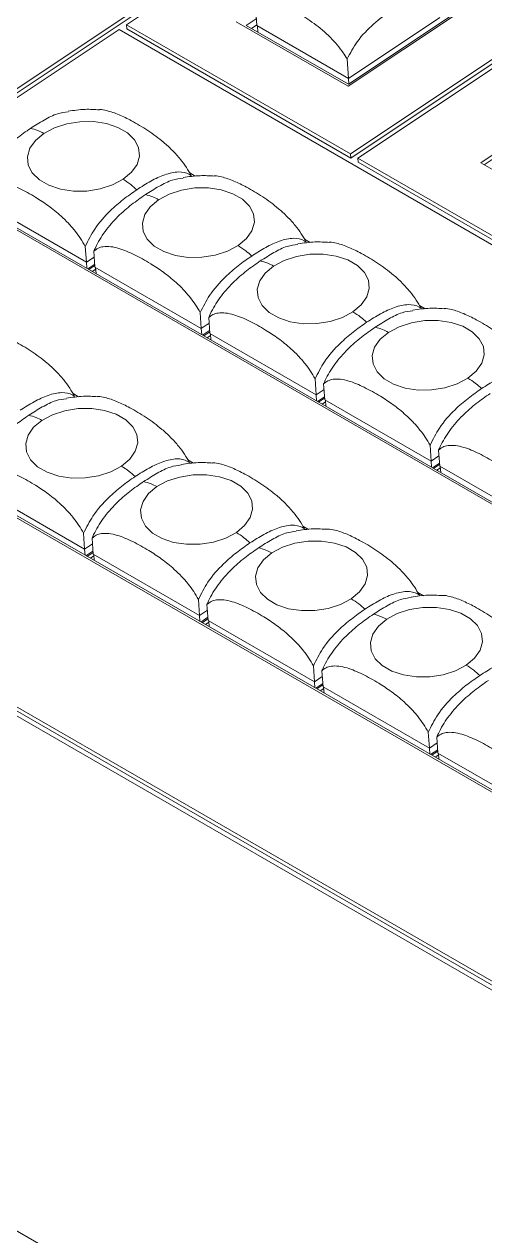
# Model space of a CAD drawing. Header units: millimetres. Extents: x 34 to 261, y 11 to 208.
# Drawn here: x 180.1 to 190.76, y 165.61 to 193.66 of the extents above; entities that cross this region are included whole.
import ezdxf

# ---------------------------------------------------------------- set-up
doc = ezdxf.new("R2010")
doc.units = ezdxf.units.MM

msp = doc.modelspace()

# ---------------------------------------------------------------- linework, layer by layer
at = {"color": 7, "linetype": 'Continuous', "lineweight": 15}
for p, q in [((158.6733, 177.9941), (193.8428, 201.4424)), ((193.8494, 201.3485), (158.6798, 177.9002)), ((191.3843, 199.5921), (182.4661, 193.6462)), ((196.5674, 196.6), (187.6492, 190.654)), ((196.5739, 196.5061), (187.6557, 190.5601)), ((187.8189, 190.5561), (196.7371, 196.502)), ((185.4499, 194.0784), (185.4816, 193.6245)), ((187.596, 192.2195), (190.1763, 193.9398)), ((187.6022, 192.2661), (189.9569, 193.836)), ((189.7179, 193.81), (187.6029, 192.3999)), ((182.2969, 193.5334), (168.5917, 184.3958)), ((182.2969, 193.5334), (217.5384, 173.1889)), ((187.6492, 190.654), (182.4661, 193.6462)), ((182.4727, 193.5523), (182.4661, 193.6462)), ((187.6557, 190.5601), (182.4727, 193.5523)), ((185.008, 193.7135), (187.596, 192.2195)), ((185.4706, 193.7829), (185.2405, 193.6295)), ((185.2405, 193.6295), (187.6022, 192.2661)), ((185.359, 193.5611), (185.4804, 193.6421)), ((187.6029, 192.3999), (185.4816, 193.6245)), ((185.4964, 193.616), (185.5061, 193.4762)), ((187.6029, 192.3999), (187.5713, 192.8538)), ((187.6124, 192.2729), (187.6035, 192.4003)), ((191.1115, 190.7457), (190.6648, 190.4479)), ((187.6557, 190.5601), (187.6492, 190.654)), ((217.5548, 173.3899), (187.8189, 190.5561)), ((187.8254, 190.4622), (187.8189, 190.5561)), ((217.5472, 173.3041), (187.8254, 190.4622)), ((190.6648, 190.4479), (193.2529, 188.9539)), ((191.118, 190.6518), (190.7438, 190.4023)), ((184.0599, 190.1389), (183.9304, 190.2136)), ((178.6061, 189.6564), (213.4382, 169.5483)), ((178.8386, 189.5724), (213.4444, 169.5949)), ((181.5405, 188.1469), (179.0797, 189.5674)), ((181.5405, 188.1469), (181.5148, 188.5149)), ((186.7186, 188.604), (186.5891, 188.6788)), ((181.722, 188.2679), (181.5405, 188.1469)), ((181.7128, 188.4006), (181.7385, 188.0326)), ((181.5509, 188.0067), (181.541, 188.1472)), ((181.7335, 188.1042), (181.5703, 187.9954)), ((181.5835, 187.9878), (181.5824, 188.0035)), ((181.7357, 188.0723), (181.5972, 187.9799)), ((181.675, 187.935), (181.7557, 187.9888)), ((184.1992, 186.612), (181.7385, 188.0326)), ((181.7532, 188.024), (181.763, 187.8842)), ((189.3773, 187.0692), (189.2478, 187.1439)), ((184.1992, 186.612), (184.1735, 186.9801)), ((184.3715, 186.8658), (184.3972, 186.4977)), ((184.3808, 186.7331), (184.1992, 186.612)), ((184.2096, 186.4718), (184.1998, 186.6124)), ((184.3922, 186.5693), (184.2291, 186.4606)), ((184.3944, 186.5374), (184.2559, 186.4451)), ((184.2422, 186.4529), (184.2412, 186.4686)), ((184.3337, 186.4002), (184.4144, 186.454)), ((186.8579, 185.0772), (184.3972, 186.4977)), ((184.4119, 186.4892), (184.4217, 186.3493)), ((173.2482, 186.0842), (208.0802, 165.976)), ((208.0864, 166.0226), (173.4806, 186.0001)), ((186.8579, 185.0772), (186.8322, 185.4452)), ((187.0395, 185.1982), (186.8579, 185.0772)), ((187.0302, 185.3309), (187.0559, 184.9629)), ((181.3606, 185.0318), (181.2312, 185.1065)), ((186.8683, 184.937), (186.8585, 185.0775)), ((187.0509, 185.0345), (186.8878, 184.9257)), ((186.901, 184.9181), (186.8999, 184.9338)), ((187.0531, 185.0026), (186.9146, 184.9102)), ((186.9924, 184.8653), (187.0731, 184.9191)), ((189.5166, 183.5423), (187.0559, 184.9629)), ((187.0707, 184.9544), (187.0804, 184.8145)), ((168.4225, 184.283), (225.387, 151.3981)), ((205.7006, 162.9733), (168.5917, 184.3958)), ((205.7072, 162.8794), (168.5982, 184.3019)), ((189.5166, 183.5423), (189.491, 183.9104)), ((189.689, 183.7961), (189.7146, 183.428)), ((184.0194, 183.4969), (183.8899, 183.5717)), ((189.6982, 183.6634), (189.5166, 183.5423)), ((189.527, 183.4021), (189.5172, 183.5427)), ((189.7096, 183.4996), (189.5465, 183.3909)), ((189.7119, 183.4677), (189.5733, 183.3754)), ((192.1754, 182.0075), (189.7146, 183.428)), ((189.5597, 183.3833), (189.5586, 183.3989)), ((189.6511, 183.3305), (189.7318, 183.3843)), ((189.7294, 183.4195), (189.7391, 183.2797)), ((181.5, 181.5049), (179.0392, 182.9255)), ((186.6781, 181.9621), (186.5486, 182.0368)), ((181.5, 181.5049), (181.4743, 181.873)), ((181.6723, 181.7587), (181.6979, 181.3906)), ((181.6815, 181.626), (181.5, 181.5049)), ((181.5103, 181.3647), (181.5005, 181.5053)), ((181.6929, 181.4622), (181.5298, 181.3534)), ((181.543, 181.3458), (181.5419, 181.3615)), ((181.6952, 181.4303), (181.5566, 181.338)), ((181.6344, 181.2931), (181.7152, 181.3469)), ((184.1587, 179.9701), (181.6979, 181.3906)), ((181.7127, 181.3821), (181.7225, 181.2422)), ((189.3368, 180.4272), (189.2073, 180.502)), ((184.1587, 179.9701), (184.133, 180.3381)), ((184.3402, 180.0911), (184.1587, 179.9701)), ((184.331, 180.2238), (184.3567, 179.8558)), ((184.169, 179.8299), (184.1592, 179.9704)), ((184.3517, 179.9274), (184.1885, 179.8186)), ((184.2017, 179.811), (184.2006, 179.8267)), ((184.3539, 179.8955), (184.2154, 179.8031)), ((184.2932, 179.7582), (184.3739, 179.812)), ((186.8174, 178.4352), (184.3567, 179.8558)), ((184.3714, 179.8472), (184.3812, 179.7074)), ((186.8174, 178.4352), (186.7917, 178.8033)), ((186.9897, 178.689), (187.0154, 178.3209)), ((186.999, 178.5563), (186.8174, 178.4352)), ((186.8278, 178.295), (186.818, 178.4356)), ((187.0104, 178.3925), (186.8473, 178.2838)), ((186.8604, 178.2761), (186.8594, 178.2918)), ((187.0126, 178.3606), (186.8741, 178.2683)), ((186.9519, 178.2234), (187.0326, 178.2772)), ((189.4761, 176.9004), (187.0154, 178.3209)), ((187.0301, 178.3124), (187.0399, 178.1725)), ((158.843, 177.8962), (215.8075, 145.0113)), ((189.4761, 176.9004), (189.4504, 177.2684)), ((189.6577, 177.0214), (189.4761, 176.9004)), ((189.6484, 177.1541), (189.6741, 176.7861)), ((189.4865, 176.7602), (189.4767, 176.9007)), ((189.6691, 176.8577), (189.506, 176.7489)), ((189.5192, 176.7413), (189.5181, 176.757)), ((189.6713, 176.8258), (189.5328, 176.7334)), ((189.6106, 176.6885), (189.6913, 176.7423)), ((192.1348, 175.3655), (189.6741, 176.7861)), ((189.6889, 176.7776), (189.6986, 176.6377))]:
    msp.add_line(p, q, dxfattribs=at)
at = {"color": 7, "linetype": 'Continuous', "lineweight": 15, "flags": 128}
for points in [[(180.5531, 191.1291), (180.7992, 191.2599), (181.0843, 191.3523), (181.3921, 191.4009), (181.7045, 191.4028), (182.0033, 191.358), (182.2714, 191.269), (182.493, 191.1411), (182.6553, 190.9816), (182.7488, 190.7999), (182.7682, 190.6064), (182.7122, 190.4125), (182.5842, 190.2294), (182.3916, 190.0678)], [(182.3916, 190.0678), (182.1456, 189.937), (181.8604, 189.8446), (181.5527, 189.796), (181.2403, 189.7941), (180.9414, 189.8389), (180.6734, 189.9279), (180.4518, 190.0558), (180.2895, 190.2153), (180.1959, 190.397), (180.1766, 190.5905), (180.2325, 190.7844), (180.3605, 190.9675), (180.5531, 191.1291)], [(183.2119, 189.5943), (183.4579, 189.7251), (183.7431, 189.8174), (184.0508, 189.866), (184.3632, 189.8679), (184.6621, 189.8231), (184.9301, 189.7342), (185.1517, 189.6062), (185.314, 189.4468), (185.4075, 189.265), (185.4269, 189.0716), (185.371, 188.8777), (185.243, 188.6946), (185.0503, 188.5329)], [(185.0503, 188.5329), (184.8043, 188.4021), (184.5191, 188.3098), (184.2114, 188.2612), (183.899, 188.2593), (183.6001, 188.3041), (183.3321, 188.393), (183.1105, 188.521), (182.9482, 188.6804), (182.8547, 188.8622), (182.8353, 189.0556), (182.8912, 189.2495), (183.0192, 189.4326), (183.2119, 189.5943)], [(185.8706, 188.0594), (186.1166, 188.1902), (186.4018, 188.2826), (186.7095, 188.3312), (187.0219, 188.3331), (187.3208, 188.2883), (187.5888, 188.1993), (187.8104, 188.0714), (187.9727, 187.9119), (188.0663, 187.7302), (188.0856, 187.5367), (188.0297, 187.3428), (187.9017, 187.1597), (187.7091, 186.9981)], [(187.7091, 186.9981), (187.463, 186.8673), (187.1779, 186.7749), (186.8701, 186.7263), (186.5577, 186.7244), (186.2589, 186.7692), (185.9908, 186.8582), (185.7692, 186.9861), (185.6069, 187.1456), (185.5134, 187.3273), (185.494, 187.5208), (185.55, 187.7147), (185.678, 187.8978), (185.8706, 188.0594)], [(188.5293, 186.5246), (188.7753, 186.6554), (189.0605, 186.7478), (189.3682, 186.7963), (189.6806, 186.7982), (189.9795, 186.7534), (190.2476, 186.6645), (190.4692, 186.5365), (190.6314, 186.3771), (190.725, 186.1953), (190.7444, 186.0019), (190.6884, 185.808), (190.5604, 185.6249), (190.3678, 185.4632)], [(190.3678, 185.4632), (190.1217, 185.3324), (189.8366, 185.2401), (189.5289, 185.1915), (189.2165, 185.1896), (188.9176, 185.2344), (188.6495, 185.3234), (188.4279, 185.4513), (188.2656, 185.6107), (188.1721, 185.7925), (188.1527, 185.9859), (188.2087, 186.1798), (188.3367, 186.3629), (188.5293, 186.5246)], [(180.5126, 184.4872), (180.7587, 184.618), (181.0438, 184.7103), (181.3515, 184.7589), (181.6639, 184.7608), (181.9628, 184.716), (182.2309, 184.627), (182.4525, 184.4991), (182.6148, 184.3397), (182.7083, 184.1579), (182.7277, 183.9645), (182.6717, 183.7706), (182.5437, 183.5875), (182.3511, 183.4258)], [(182.3511, 183.4258), (182.1051, 183.295), (181.8199, 183.2026), (181.5122, 183.1541), (181.1998, 183.1522), (180.9009, 183.197), (180.6328, 183.2859), (180.4112, 183.4139), (180.249, 183.5733), (180.1554, 183.7551), (180.136, 183.9485), (180.192, 184.1424), (180.32, 184.3255), (180.5126, 184.4872)], [(183.1713, 182.9523), (183.4174, 183.0831), (183.7025, 183.1755), (184.0103, 183.2241), (184.3226, 183.226), (184.6215, 183.1812), (184.8896, 183.0922), (185.1112, 182.9643), (185.2735, 182.8048), (185.367, 182.6231), (185.3864, 182.4296), (185.3304, 182.2357), (185.2024, 182.0526), (185.0098, 181.891)], [(185.0098, 181.891), (184.7638, 181.7602), (184.4786, 181.6678), (184.1709, 181.6192), (183.8585, 181.6173), (183.5596, 181.6621), (183.2916, 181.7511), (183.07, 181.879), (182.9077, 182.0385), (182.8141, 182.2202), (182.7948, 182.4137), (182.8507, 182.6076), (182.9787, 182.7907), (183.1713, 182.9523)], [(185.8301, 181.4175), (186.0761, 181.5483), (186.3613, 181.6406), (186.669, 181.6892), (186.9814, 181.6911), (187.2803, 181.6463), (187.5483, 181.5574), (187.7699, 181.4294), (187.9322, 181.27), (188.0257, 181.0882), (188.0451, 180.8948), (187.9892, 180.7009), (187.8612, 180.5178), (187.6685, 180.3561)], [(187.6685, 180.3561), (187.4225, 180.2253), (187.1373, 180.133), (186.8296, 180.0844), (186.5172, 180.0825), (186.2183, 180.1273), (185.9503, 180.2162), (185.7287, 180.3442), (185.5664, 180.5036), (185.4729, 180.6854), (185.4535, 180.8788), (185.5094, 181.0727), (185.6374, 181.2558), (185.8301, 181.4175)], [(188.4888, 179.8826), (188.7348, 180.0134), (189.02, 180.1058), (189.3277, 180.1544), (189.6401, 180.1563), (189.939, 180.1115), (190.207, 180.0225), (190.4286, 179.8946), (190.5909, 179.7351), (190.6845, 179.5534), (190.7038, 179.3599), (190.6479, 179.166), (190.5199, 178.9829), (190.3273, 178.8213)], [(190.3273, 178.8213), (190.0812, 178.6905), (189.796, 178.5981), (189.4883, 178.5495), (189.1759, 178.5476), (188.877, 178.5924), (188.609, 178.6814), (188.3874, 178.8093), (188.2251, 178.9688), (188.1316, 179.1505), (188.1122, 179.344), (188.1682, 179.5379), (188.2962, 179.721), (188.4888, 179.8826)]]:
    msp.add_lwpolyline(points, dxfattribs=at)
at = {"color": 7, "linetype": 'Continuous', "lineweight": 15}
for points, knots in [([(185.4499, 194.0784), (185.5242, 194.1147), (185.6933, 194.1974), (186.05, 194.1059), (186.4312, 193.9232), (186.8118, 193.6841), (187.1753, 193.3824), (187.4327, 193.0808), (187.5421, 192.9016), (187.5713, 192.8538)], [0, 0, 0, 0, 0.1399748, 0.3190446, 0.4772798, 0.6397802, 0.8077885, 0.9487232, 1, 1, 1, 1]), ([(187.5713, 192.8538), (187.6452, 192.9894), (187.8139, 193.2985), (188.1861, 193.6772), (188.5511, 193.9544), (188.8774, 194.1527), (189.1762, 194.288), (189.4647, 194.3505), (189.6198, 194.2899), (189.6863, 194.2639)], [0, 0, 0, 0, 0.139962, 0.3190155, 0.4996803, 0.6187293, 0.739816, 0.8886059, 1, 1, 1, 1]), ([(181.1185, 191.6305), (181.0366, 191.6201), (180.858, 191.5975), (180.5588, 191.4438), (180.3511, 191.3129), (180.2463, 191.247)], [0, 0, 0, 0, 0.2957653, 0.6447589, 1, 1, 1, 1]), ([(181.8408, 191.6762), (181.7307, 191.6831), (181.4891, 191.6984), (181.2483, 191.6615), (181.1173, 191.6414)], [0, 0, 0, 0, 0.45578764, 1, 1, 1, 1]), ([(183.9682, 190.1506), (183.9311, 190.2155), (183.8556, 190.3474), (183.7065, 190.5457), (183.5298, 190.7416), (183.337, 190.9179), (183.146, 191.0683), (182.9601, 191.1979), (182.7725, 191.3157), (182.5984, 191.4149), (182.4391, 191.4971), (182.2944, 191.5634), (182.1505, 191.6196), (182.0029, 191.6608), (181.8975, 191.6841), (181.8454, 191.681), (181.841, 191.6807)], [0, 0, 0, 0, 0.0705112, 0.1434785, 0.2326984, 0.3244469, 0.405771, 0.487752, 0.571099, 0.6547323, 0.7195054, 0.7844497, 0.8501515, 0.9162666, 0.9929149, 1, 1, 1, 1]), ([(180.2463, 191.247), (180.1397, 191.1727), (179.9249, 191.023), (179.6057, 190.7453), (179.3122, 190.4129), (179.1342, 190.122), (179.0659, 189.9631), (179.0541, 189.9355)], [0, 0, 0, 0, 0.2372044, 0.4779822, 0.725601, 0.9522649, 1, 1, 1, 1]), ([(180.2463, 191.247), (180.3026, 191.2333), (180.4018, 191.2093), (180.5075, 191.1533), (180.5531, 191.1291)], [0, 0, 0, 0, 0.5679473, 1, 1, 1, 1]), ([(182.7071, 189.8264), (182.815, 189.8955), (183.0307, 190.0334), (183.3585, 190.1855), (183.6694, 190.2568), (183.8703, 190.2184), (183.9537, 190.1607), (183.9682, 190.1506)], [0, 0, 0, 0, 0.23929586, 0.47800961, 0.72561538, 0.9522674, 1, 1, 1, 1]), ([(179.0541, 189.9355), (179.0849, 189.9611), (179.1475, 190.0133), (179.2803, 190.0489), (179.4434, 190.0486), (179.6267, 190.0077), (179.8119, 189.941), (179.9945, 189.8578), (180.1807, 189.7599), (180.355, 189.658), (180.5157, 189.5554), (180.6629, 189.4533), (180.8106, 189.3407), (180.9653, 189.2092), (181.1255, 189.0538), (181.2764, 188.8801), (181.4099, 188.6989), (181.4795, 188.5768), (181.5148, 188.5149)], [0, 0, 0, 0, 0.0585698, 0.1191796, 0.1932897, 0.2695002, 0.3370516, 0.4051487, 0.4743805, 0.54385, 0.5976535, 0.6515991, 0.706174, 0.7610921, 0.8247597, 0.8897082, 0.9440957, 1, 1, 1, 1]), ([(182.3916, 190.0678), (182.4504, 190.0304), (182.557, 189.9627), (182.6606, 189.8686), (182.7071, 189.8264)], [0, 0, 0, 0, 0.5520218, 1, 1, 1, 1]), ([(183.7773, 190.0957), (183.6953, 190.0853), (183.5167, 190.0627), (183.2176, 189.9089), (183.0098, 189.7781), (182.905, 189.7121)], [0, 0, 0, 0, 0.2957653, 0.6447589, 1, 1, 1, 1]), ([(184.4995, 190.1413), (184.3894, 190.1483), (184.1478, 190.1635), (183.9071, 190.1266), (183.776, 190.1065)], [0, 0, 0, 0, 0.45578764, 1, 1, 1, 1]), ([(186.6269, 188.6158), (186.5898, 188.6806), (186.5143, 188.8125), (186.3652, 189.0109), (186.1885, 189.2067), (185.9957, 189.3831), (185.8047, 189.5334), (185.6188, 189.663), (185.4312, 189.7809), (185.2572, 189.88), (185.0978, 189.9622), (184.9532, 190.0285), (184.8092, 190.0848), (184.6616, 190.126), (184.5563, 190.1493), (184.5041, 190.1462), (184.4997, 190.1459)], [0, 0, 0, 0, 0.0705112, 0.1434785, 0.2326984, 0.3244469, 0.405771, 0.487752, 0.571099, 0.6547323, 0.7195054, 0.7844497, 0.8501515, 0.9162666, 0.9929149, 1, 1, 1, 1]), ([(181.5148, 188.5149), (181.5828, 188.6518), (181.7368, 188.9613), (182.0616, 189.3202), (182.3947, 189.6092), (182.6023, 189.7536), (182.7071, 189.8264)], [0, 0, 0, 0, 0.2379154, 0.5382584, 0.7670811, 1, 1, 1, 1]), ([(182.905, 189.7121), (182.7984, 189.6378), (182.5836, 189.4881), (182.2644, 189.2105), (181.9709, 188.878), (181.7929, 188.5871), (181.7247, 188.4283), (181.7128, 188.4006)], [0, 0, 0, 0, 0.2372044, 0.4779822, 0.725601, 0.9522649, 1, 1, 1, 1]), ([(182.905, 189.7121), (182.9614, 189.6985), (183.0605, 189.6745), (183.1662, 189.6185), (183.2119, 189.5943)], [0, 0, 0, 0, 0.5679473, 1, 1, 1, 1]), ([(181.7128, 188.4006), (181.7436, 188.4263), (181.8062, 188.4784), (181.939, 188.5141), (182.1021, 188.5137), (182.2854, 188.4729), (182.4706, 188.4061), (182.6532, 188.323), (182.8394, 188.2251), (183.0137, 188.1231), (183.1744, 188.0205), (183.3217, 187.9184), (183.4693, 187.8059), (183.6241, 187.6743), (183.7842, 187.5189), (183.9352, 187.3452), (184.0686, 187.1641), (184.1382, 187.042), (184.1735, 186.9801)], [0, 0, 0, 0, 0.0585698, 0.1191796, 0.1932897, 0.2695002, 0.3370516, 0.4051487, 0.4743805, 0.54385, 0.5976535, 0.6515991, 0.706174, 0.7610921, 0.8247597, 0.8897082, 0.9440957, 1, 1, 1, 1]), ([(185.0503, 188.5329), (185.1092, 188.4956), (185.2157, 188.4279), (185.3194, 188.3337), (185.3658, 188.2916)], [0, 0, 0, 0, 0.5520218, 1, 1, 1, 1]), ([(185.3658, 188.2916), (185.4738, 188.3606), (185.6895, 188.4985), (186.0172, 188.6507), (186.3281, 188.722), (186.529, 188.6836), (186.6124, 188.6258), (186.6269, 188.6158)], [0, 0, 0, 0, 0.23929586, 0.47800961, 0.72561538, 0.9522674, 1, 1, 1, 1]), ([(186.436, 188.5608), (186.354, 188.5505), (186.1754, 188.5279), (185.8763, 188.3741), (185.6686, 188.2433), (185.5638, 188.1773)], [0, 0, 0, 0, 0.2957653, 0.6447589, 1, 1, 1, 1]), ([(187.1582, 188.6065), (187.0481, 188.6134), (186.8065, 188.6287), (186.5658, 188.5918), (186.4348, 188.5717)], [0, 0, 0, 0, 0.4557876, 1, 1, 1, 1]), ([(189.2856, 187.081), (189.2485, 187.1458), (189.173, 187.2777), (189.024, 187.476), (188.8472, 187.6719), (188.6544, 187.8482), (188.4634, 187.9986), (188.2775, 188.1282), (188.09, 188.246), (187.9159, 188.3452), (187.7565, 188.4274), (187.6119, 188.4937), (187.4679, 188.5499), (187.3203, 188.5911), (187.215, 188.6145), (187.1628, 188.6113), (187.1584, 188.611)], [0, 0, 0, 0, 0.0705112, 0.1434785, 0.2326984, 0.3244469, 0.405771, 0.487752, 0.571099, 0.6547323, 0.7195054, 0.7844497, 0.8501515, 0.9162666, 0.9929149, 1, 1, 1, 1]), ([(184.1735, 186.9801), (184.2416, 187.1169), (184.3955, 187.4265), (184.7204, 187.7853), (185.0534, 188.0743), (185.261, 188.2187), (185.3658, 188.2916)], [0, 0, 0, 0, 0.2379154, 0.5382584, 0.7670811, 1, 1, 1, 1]), ([(185.5638, 188.1773), (185.4572, 188.103), (185.2424, 187.9533), (184.9231, 187.6756), (184.6296, 187.3432), (184.4517, 187.0523), (184.3834, 186.8934), (184.3715, 186.8658)], [0, 0, 0, 0, 0.2372044, 0.4779822, 0.725601, 0.9522649, 1, 1, 1, 1]), ([(185.5638, 188.1773), (185.6201, 188.1636), (185.7193, 188.1396), (185.8249, 188.0836), (185.8706, 188.0594)], [0, 0, 0, 0, 0.5679473, 1, 1, 1, 1]), ([(188.0245, 186.7567), (188.1325, 186.8258), (188.3482, 186.9637), (188.6759, 187.1159), (188.9868, 187.1871), (189.1877, 187.1487), (189.2711, 187.091), (189.2856, 187.081)], [0, 0, 0, 0, 0.23929586, 0.47800961, 0.72561538, 0.9522674, 1, 1, 1, 1]), ([(189.817, 187.0717), (189.7068, 187.0786), (189.4652, 187.0938), (189.2245, 187.0569), (189.0935, 187.0369)], [0, 0, 0, 0, 0.4557876, 1, 1, 1, 1]), ([(191.9443, 185.5461), (191.9073, 185.6109), (191.8318, 185.7428), (191.6827, 185.9412), (191.5059, 186.137), (191.3131, 186.3134), (191.1221, 186.4637), (190.9363, 186.5933), (190.7487, 186.7112), (190.5746, 186.8103), (190.4153, 186.8925), (190.2706, 186.9588), (190.1266, 187.0151), (189.9791, 187.0563), (189.8737, 187.0796), (189.8215, 187.0765), (189.8171, 187.0762)], [0, 0, 0, 0, 0.0705112, 0.1434785, 0.2326984, 0.3244469, 0.405771, 0.487752, 0.571099, 0.6547323, 0.7195054, 0.7844497, 0.8501515, 0.9162666, 0.9929149, 1, 1, 1, 1]), ([(184.3715, 186.8658), (184.4023, 186.8914), (184.4649, 186.9436), (184.5977, 186.9792), (184.7608, 186.9789), (184.9442, 186.9381), (185.1293, 186.8713), (185.312, 186.7881), (185.4981, 186.6902), (185.6724, 186.5883), (185.8332, 186.4857), (185.9804, 186.3836), (186.1281, 186.271), (186.2828, 186.1395), (186.4429, 185.9841), (186.5939, 185.8104), (186.7273, 185.6292), (186.7969, 185.5071), (186.8322, 185.4452)], [0, 0, 0, 0, 0.0585698, 0.1191796, 0.1932897, 0.2695002, 0.3370516, 0.4051487, 0.4743805, 0.54385, 0.5976535, 0.6515991, 0.706174, 0.7610921, 0.8247597, 0.8897082, 0.9440957, 1, 1, 1, 1]), ([(187.7091, 186.9981), (187.7679, 186.9607), (187.8745, 186.893), (187.9781, 186.7989), (188.0245, 186.7567)], [0, 0, 0, 0, 0.5520218, 1, 1, 1, 1]), ([(189.0947, 187.026), (189.0128, 187.0156), (188.8341, 186.993), (188.535, 186.8392), (188.3273, 186.7084), (188.2225, 186.6424)], [0, 0, 0, 0, 0.2957653, 0.6447589, 1, 1, 1, 1]), ([(181.2689, 185.0435), (181.2318, 185.1084), (181.1564, 185.2402), (181.0073, 185.4386), (180.8305, 185.6345), (180.6377, 185.8108), (180.4467, 185.9612), (180.2609, 186.0908), (180.0733, 186.2086), (179.8992, 186.3078), (179.7399, 186.39), (179.5952, 186.4562), (179.4512, 186.5125), (179.3037, 186.5537), (179.1983, 186.577), (179.1461, 186.5739), (179.1417, 186.5736)], [0, 0, 0, 0, 0.0705112, 0.1434785, 0.2326984, 0.3244469, 0.405771, 0.487752, 0.571099, 0.6547323, 0.7195054, 0.7844497, 0.8501515, 0.9162666, 0.9929149, 1, 1, 1, 1]), ([(186.8322, 185.4452), (186.9003, 185.5821), (187.0542, 185.8916), (187.3791, 186.2505), (187.7121, 186.5395), (187.9198, 186.6839), (188.0245, 186.7567)], [0, 0, 0, 0, 0.2379154, 0.5382584, 0.7670811, 1, 1, 1, 1]), ([(188.2225, 186.6424), (188.1159, 186.5681), (187.9011, 186.4184), (187.5819, 186.1408), (187.2883, 185.8083), (187.1104, 185.5174), (187.0421, 185.3586), (187.0302, 185.3309)], [0, 0, 0, 0, 0.2372044, 0.4779822, 0.725601, 0.9522649, 1, 1, 1, 1]), ([(188.2225, 186.6424), (188.2788, 186.6288), (188.378, 186.6048), (188.4836, 186.5488), (188.5293, 186.5246)], [0, 0, 0, 0, 0.5679473, 1, 1, 1, 1]), ([(187.0302, 185.3309), (187.061, 185.3566), (187.1237, 185.4087), (187.2564, 185.4444), (187.4195, 185.444), (187.6029, 185.4032), (187.788, 185.3364), (187.9707, 185.2533), (188.1569, 185.1554), (188.3311, 185.0535), (188.4919, 184.9508), (188.6391, 184.8487), (188.7868, 184.7362), (188.9415, 184.6046), (189.1017, 184.4492), (189.2526, 184.2755), (189.386, 184.0944), (189.4557, 183.9723), (189.491, 183.9104)], [0, 0, 0, 0, 0.0585698, 0.1191796, 0.1932897, 0.2695002, 0.3370516, 0.4051487, 0.4743805, 0.54385, 0.5976535, 0.6515991, 0.706174, 0.7610921, 0.8247597, 0.8897082, 0.9440957, 1, 1, 1, 1]), ([(190.3678, 185.4632), (190.4266, 185.4259), (190.5332, 185.3582), (190.6368, 185.264), (190.6832, 185.2219)], [0, 0, 0, 0, 0.5520218, 1, 1, 1, 1]), ([(190.6832, 185.2219), (190.7912, 185.2909), (191.0069, 185.4288), (191.3347, 185.581), (191.6456, 185.6523), (191.8465, 185.6139), (191.9298, 185.5561), (191.9443, 185.5461)], [0, 0, 0, 0, 0.23929586, 0.47800961, 0.72561538, 0.9522674, 1, 1, 1, 1]), ([(180.0078, 184.7193), (180.1158, 184.7883), (180.3315, 184.9263), (180.6592, 185.0784), (180.9702, 185.1497), (181.171, 185.1113), (181.2544, 185.0536), (181.2689, 185.0435)], [0, 0, 0, 0, 0.2392959, 0.4780096, 0.7256154, 0.9522674, 1, 1, 1, 1]), ([(189.491, 183.9104), (189.559, 184.0472), (189.7129, 184.3568), (190.0378, 184.7157), (190.3709, 185.0046), (190.5785, 185.149), (190.6832, 185.2219)], [0, 0, 0, 0, 0.2379154, 0.5382584, 0.7670811, 1, 1, 1, 1]), ([(190.8812, 185.1076), (190.7746, 185.0333), (190.5598, 184.8836), (190.2406, 184.6059), (189.947, 184.2735), (189.7691, 183.9826), (189.7008, 183.8237), (189.689, 183.7961)], [0, 0, 0, 0, 0.2372044, 0.4779822, 0.725601, 0.9522649, 1, 1, 1, 1]), ([(181.078, 184.9886), (180.9961, 184.9782), (180.8174, 184.9556), (180.5183, 184.8018), (180.3106, 184.671), (180.2058, 184.605)], [0, 0, 0, 0, 0.2957653, 0.6447589, 1, 1, 1, 1]), ([(181.8003, 185.0342), (181.6902, 185.0412), (181.4486, 185.0564), (181.2078, 185.0195), (181.0768, 184.9994)], [0, 0, 0, 0, 0.4557876, 1, 1, 1, 1]), ([(183.9277, 183.5087), (183.8906, 183.5735), (183.8151, 183.7054), (183.666, 183.9038), (183.4892, 184.0996), (183.2964, 184.2759), (183.1054, 184.4263), (182.9196, 184.5559), (182.732, 184.6738), (182.5579, 184.7729), (182.3986, 184.8551), (182.2539, 184.9214), (182.11, 184.9777), (181.9624, 185.0189), (181.857, 185.0422), (181.8049, 185.0391), (181.8004, 185.0388)], [0, 0, 0, 0, 0.0705112, 0.1434785, 0.2326984, 0.3244469, 0.405771, 0.487752, 0.571099, 0.6547323, 0.7195054, 0.7844497, 0.8501515, 0.9162666, 0.9929149, 1, 1, 1, 1]), ([(180.2058, 184.605), (180.0992, 184.5307), (179.8844, 184.381), (179.5652, 184.1034), (179.2716, 183.7709), (179.0937, 183.48), (179.0254, 183.3212), (179.0135, 183.2935)], [0, 0, 0, 0, 0.2372044, 0.4779822, 0.725601, 0.9522649, 1, 1, 1, 1]), ([(180.2058, 184.605), (180.2621, 184.5914), (180.3613, 184.5674), (180.467, 184.5114), (180.5126, 184.4872)], [0, 0, 0, 0, 0.5679473, 1, 1, 1, 1]), ([(189.689, 183.7961), (189.7197, 183.8217), (189.7824, 183.8739), (189.9152, 183.9095), (190.0783, 183.9092), (190.2616, 183.8684), (190.4468, 183.8016), (190.6294, 183.7184), (190.8156, 183.6205), (190.9899, 183.5186), (191.1506, 183.416), (191.2978, 183.3139), (191.4455, 183.2013), (191.6002, 183.0698), (191.7604, 182.9144), (191.9113, 182.7407), (192.0448, 182.5595), (192.1144, 182.4374), (192.1497, 182.3755)], [0, 0, 0, 0, 0.0585698, 0.1191796, 0.1932897, 0.2695002, 0.3370516, 0.4051487, 0.4743805, 0.54385, 0.5976535, 0.6515991, 0.706174, 0.7610921, 0.8247597, 0.8897082, 0.9440957, 1, 1, 1, 1]), ([(182.3511, 183.4258), (182.4099, 183.3885), (182.5165, 183.3208), (182.6201, 183.2266), (182.6665, 183.1844)], [0, 0, 0, 0, 0.5520218, 1, 1, 1, 1]), ([(182.6665, 183.1844), (182.7745, 183.2535), (182.9902, 183.3914), (183.318, 183.5436), (183.6289, 183.6149), (183.8298, 183.5765), (183.9132, 183.5187), (183.9277, 183.5087)], [0, 0, 0, 0, 0.2392959, 0.4780096, 0.7256154, 0.9522674, 1, 1, 1, 1]), ([(183.7367, 183.4537), (183.6548, 183.4433), (183.4762, 183.4207), (183.177, 183.267), (182.9693, 183.1361), (182.8645, 183.0701)], [0, 0, 0, 0, 0.2957653, 0.6447589, 1, 1, 1, 1]), ([(184.459, 183.4994), (184.3489, 183.5063), (184.1073, 183.5216), (183.8665, 183.4847), (183.7355, 183.4646)], [0, 0, 0, 0, 0.4557876, 1, 1, 1, 1]), ([(186.5864, 181.9738), (186.5493, 182.0387), (186.4738, 182.1706), (186.3247, 182.3689), (186.148, 182.5648), (185.9552, 182.7411), (185.7642, 182.8915), (185.5783, 183.0211), (185.3907, 183.1389), (185.2166, 183.2381), (185.0573, 183.3203), (184.9126, 183.3866), (184.7687, 183.4428), (184.6211, 183.484), (184.5157, 183.5073), (184.4636, 183.5042), (184.4592, 183.5039)], [0, 0, 0, 0, 0.0705112, 0.1434785, 0.2326984, 0.3244469, 0.405771, 0.487752, 0.571099, 0.6547323, 0.7195054, 0.7844497, 0.8501515, 0.9162666, 0.9929149, 1, 1, 1, 1]), ([(179.0135, 183.2935), (179.0443, 183.3192), (179.107, 183.3713), (179.2397, 183.407), (179.4029, 183.4066), (179.5862, 183.3658), (179.7714, 183.299), (179.954, 183.2159), (180.1402, 183.118), (180.3144, 183.016), (180.4752, 182.9134), (180.6224, 182.8113), (180.7701, 182.6988), (180.9248, 182.5672), (181.085, 182.4118), (181.2359, 182.2381), (181.3694, 182.057), (181.439, 181.9349), (181.4743, 181.873)], [0, 0, 0, 0, 0.0585698, 0.1191796, 0.1932897, 0.2695002, 0.3370516, 0.4051487, 0.4743805, 0.54385, 0.5976535, 0.6515991, 0.706174, 0.7610921, 0.8247597, 0.8897082, 0.9440957, 1, 1, 1, 1]), ([(181.4743, 181.873), (181.5423, 182.0098), (181.6962, 182.3194), (182.0211, 182.6782), (182.3542, 182.9672), (182.5618, 183.1116), (182.6665, 183.1844)], [0, 0, 0, 0, 0.2379154, 0.5382584, 0.7670811, 1, 1, 1, 1]), ([(182.8645, 183.0701), (182.7579, 182.9959), (182.5431, 182.8462), (182.2239, 182.5685), (181.9303, 182.2361), (181.7524, 181.9452), (181.6841, 181.7863), (181.6723, 181.7587)], [0, 0, 0, 0, 0.2372044, 0.4779822, 0.725601, 0.9522649, 1, 1, 1, 1]), ([(182.8645, 183.0701), (182.9208, 183.0565), (183.02, 183.0325), (183.1257, 182.9765), (183.1713, 182.9523)], [0, 0, 0, 0, 0.5679473, 1, 1, 1, 1]), ([(185.3253, 181.6496), (185.4332, 181.7187), (185.6489, 181.8566), (185.9767, 182.0087), (186.2876, 182.08), (186.4885, 182.0416), (186.5719, 181.9839), (186.5864, 181.9738)], [0, 0, 0, 0, 0.2392959, 0.4780096, 0.7256154, 0.9522674, 1, 1, 1, 1]), ([(181.6723, 181.7587), (181.7031, 181.7843), (181.7657, 181.8365), (181.8985, 181.8721), (182.0616, 181.8718), (182.2449, 181.8309), (182.4301, 181.7642), (182.6127, 181.681), (182.7989, 181.5831), (182.9732, 181.4812), (183.1339, 181.3786), (183.2811, 181.2765), (183.4288, 181.1639), (183.5835, 181.0324), (183.7437, 180.8769), (183.8946, 180.7033), (184.0281, 180.5221), (184.0977, 180.4), (184.133, 180.3381)], [0, 0, 0, 0, 0.0585698, 0.1191796, 0.1932897, 0.2695002, 0.3370516, 0.4051487, 0.4743805, 0.54385, 0.5976535, 0.6515991, 0.706174, 0.7610921, 0.8247597, 0.8897082, 0.9440957, 1, 1, 1, 1]), ([(185.0098, 181.891), (185.0686, 181.8536), (185.1752, 181.7859), (185.2788, 181.6918), (185.3253, 181.6496)], [0, 0, 0, 0, 0.5520218, 1, 1, 1, 1]), ([(186.3955, 181.9189), (186.3135, 181.9085), (186.1349, 181.8859), (185.8358, 181.7321), (185.628, 181.6013), (185.5232, 181.5353)], [0, 0, 0, 0, 0.2957653, 0.6447589, 1, 1, 1, 1]), ([(187.1177, 181.9645), (187.0076, 181.9715), (186.766, 181.9867), (186.5252, 181.9498), (186.3942, 181.9297)], [0, 0, 0, 0, 0.4557876, 1, 1, 1, 1]), ([(189.2451, 180.439), (189.208, 180.5038), (189.1325, 180.6357), (188.9834, 180.8341), (188.8067, 181.0299), (188.6139, 181.2063), (188.4229, 181.3566), (188.237, 181.4862), (188.0494, 181.6041), (187.8754, 181.7032), (187.716, 181.7854), (187.5714, 181.8517), (187.4274, 181.908), (187.2798, 181.9492), (187.1745, 181.9725), (187.1223, 181.9694), (187.1179, 181.9691)], [0, 0, 0, 0, 0.0705112, 0.1434785, 0.2326984, 0.3244469, 0.405771, 0.487752, 0.571099, 0.6547323, 0.7195054, 0.7844497, 0.8501515, 0.9162666, 0.9929149, 1, 1, 1, 1]), ([(184.133, 180.3381), (184.201, 180.475), (184.355, 180.7845), (184.6798, 181.1434), (185.0129, 181.4324), (185.2205, 181.5768), (185.3253, 181.6496)], [0, 0, 0, 0, 0.2379154, 0.5382584, 0.7670811, 1, 1, 1, 1]), ([(185.5232, 181.5353), (185.4166, 181.461), (185.2018, 181.3113), (184.8826, 181.0337), (184.5891, 180.7012), (184.4111, 180.4103), (184.3429, 180.2515), (184.331, 180.2238)], [0, 0, 0, 0, 0.2372044, 0.4779822, 0.725601, 0.9522649, 1, 1, 1, 1]), ([(185.5232, 181.5353), (185.5796, 181.5217), (185.6787, 181.4977), (185.7844, 181.4417), (185.8301, 181.4175)], [0, 0, 0, 0, 0.5679473, 1, 1, 1, 1]), ([(187.6685, 180.3561), (187.7274, 180.3188), (187.8339, 180.2511), (187.9376, 180.1569), (187.984, 180.1148)], [0, 0, 0, 0, 0.5520218, 1, 1, 1, 1]), ([(187.984, 180.1148), (188.092, 180.1838), (188.3077, 180.3217), (188.6354, 180.4739), (188.9463, 180.5452), (189.1472, 180.5068), (189.2306, 180.449), (189.2451, 180.439)], [0, 0, 0, 0, 0.2392959, 0.4780096, 0.7256154, 0.9522674, 1, 1, 1, 1]), ([(189.0542, 180.384), (188.9722, 180.3737), (188.7936, 180.3511), (188.4945, 180.1973), (188.2867, 180.0665), (188.182, 180.0005)], [0, 0, 0, 0, 0.2957653, 0.6447589, 1, 1, 1, 1]), ([(189.7764, 180.4297), (189.6663, 180.4366), (189.4247, 180.4519), (189.184, 180.415), (189.053, 180.3949)], [0, 0, 0, 0, 0.4557876, 1, 1, 1, 1]), ([(191.9038, 178.9042), (191.8667, 178.969), (191.7912, 179.1009), (191.6421, 179.2992), (191.4654, 179.4951), (191.2726, 179.6714), (191.0816, 179.8218), (190.8957, 179.9514), (190.7082, 180.0692), (190.5341, 180.1684), (190.3747, 180.2506), (190.2301, 180.3169), (190.0861, 180.3731), (189.9385, 180.4143), (189.8332, 180.4377), (189.781, 180.4345), (189.7766, 180.4342)], [0, 0, 0, 0, 0.0705112, 0.1434785, 0.2326984, 0.3244469, 0.405771, 0.487752, 0.571099, 0.6547323, 0.7195054, 0.7844497, 0.8501515, 0.9162666, 0.9929149, 1, 1, 1, 1]), ([(184.331, 180.2238), (184.3618, 180.2495), (184.4244, 180.3016), (184.5572, 180.3373), (184.7203, 180.3369), (184.9036, 180.2961), (185.0888, 180.2293), (185.2714, 180.1462), (185.4576, 180.0483), (185.6319, 179.9463), (185.7926, 179.8437), (185.9399, 179.7416), (186.0875, 179.6291), (186.2422, 179.4975), (186.4024, 179.3421), (186.5534, 179.1684), (186.6868, 178.9873), (186.7564, 178.8652), (186.7917, 178.8033)], [0, 0, 0, 0, 0.0585698, 0.1191796, 0.1932897, 0.2695002, 0.3370516, 0.4051487, 0.4743805, 0.54385, 0.5976535, 0.6515991, 0.706174, 0.7610921, 0.8247597, 0.8897082, 0.9440957, 1, 1, 1, 1]), ([(186.7917, 178.8033), (186.8598, 178.9401), (187.0137, 179.2497), (187.3386, 179.6085), (187.6716, 179.8975), (187.8792, 180.0419), (187.984, 180.1148)], [0, 0, 0, 0, 0.2379154, 0.5382584, 0.7670811, 1, 1, 1, 1]), ([(188.182, 180.0005), (188.0754, 179.9262), (187.8605, 179.7765), (187.5413, 179.4988), (187.2478, 179.1664), (187.0699, 178.8755), (187.0016, 178.7166), (186.9897, 178.689)], [0, 0, 0, 0, 0.2372044, 0.4779822, 0.725601, 0.9522649, 1, 1, 1, 1]), ([(188.182, 180.0005), (188.2383, 179.9868), (188.3375, 179.9628), (188.4431, 179.9068), (188.4888, 179.8826)], [0, 0, 0, 0, 0.5679473, 1, 1, 1, 1]), ([(190.6427, 178.5799), (190.7507, 178.649), (190.9664, 178.7869), (191.2941, 178.9391), (191.605, 179.0103), (191.8059, 178.9719), (191.8893, 178.9142), (191.9038, 178.9042)], [0, 0, 0, 0, 0.2392959, 0.4780096, 0.7256154, 0.9522674, 1, 1, 1, 1]), ([(186.9897, 178.689), (187.0205, 178.7146), (187.0831, 178.7668), (187.2159, 178.8024), (187.379, 178.8021), (187.5624, 178.7613), (187.7475, 178.6945), (187.9302, 178.6113), (188.1163, 178.5134), (188.2906, 178.4115), (188.4514, 178.3089), (188.5986, 178.2068), (188.7463, 178.0942), (188.901, 177.9627), (189.0611, 177.8073), (189.2121, 177.6336), (189.3455, 177.4524), (189.4151, 177.3303), (189.4504, 177.2684)], [0, 0, 0, 0, 0.0585698, 0.1191796, 0.1932897, 0.2695002, 0.3370516, 0.4051487, 0.4743805, 0.54385, 0.5976535, 0.6515991, 0.706174, 0.7610921, 0.8247597, 0.8897082, 0.9440957, 1, 1, 1, 1]), ([(190.3273, 178.8213), (190.3861, 178.7839), (190.4927, 178.7162), (190.5963, 178.6221), (190.6427, 178.5799)], [0, 0, 0, 0, 0.5520218, 1, 1, 1, 1]), ([(189.4504, 177.2684), (189.5185, 177.4053), (189.6724, 177.7148), (189.9973, 178.0737), (190.3303, 178.3627), (190.538, 178.5071), (190.6427, 178.5799)], [0, 0, 0, 0, 0.2379154, 0.5382584, 0.7670811, 1, 1, 1, 1]), ([(190.8407, 178.4656), (190.7341, 178.3913), (190.5193, 178.2416), (190.2001, 177.964), (189.9065, 177.6315), (189.7286, 177.3406), (189.6603, 177.1818), (189.6484, 177.1541)], [0, 0, 0, 0, 0.2372044, 0.4779822, 0.725601, 0.9522649, 1, 1, 1, 1]), ([(189.6484, 177.1541), (189.6792, 177.1798), (189.7419, 177.2319), (189.8746, 177.2676), (190.0377, 177.2672), (190.2211, 177.2264), (190.4062, 177.1596), (190.5889, 177.0765), (190.7751, 176.9786), (190.9493, 176.8767), (191.1101, 176.774), (191.2573, 176.6719), (191.405, 176.5594), (191.5597, 176.4278), (191.7199, 176.2724), (191.8708, 176.0987), (192.0042, 175.9176), (192.0739, 175.7955), (192.1092, 175.7336)], [0, 0, 0, 0, 0.0585698, 0.1191796, 0.1932897, 0.2695002, 0.3370516, 0.4051487, 0.4743805, 0.54385, 0.5976535, 0.6515991, 0.706174, 0.7610921, 0.8247597, 0.8897082, 0.9440957, 1, 1, 1, 1])]:
    msp.add_open_spline(points, degree=3, knots=knots, dxfattribs=at)

doc.saveas('drawing.dxf')
